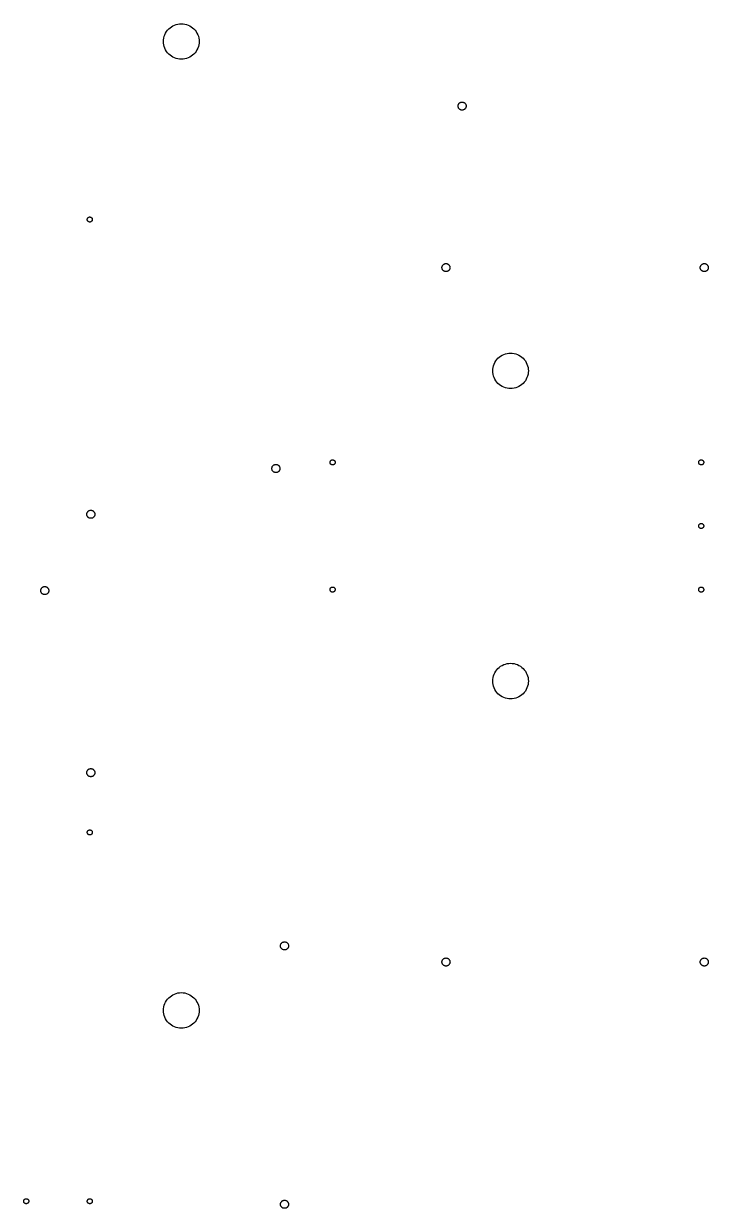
# Model space of a CAD drawing. Header units: metres. Extents: x 25 to 146, y 18 to 137.
# Drawn here: x 119.28 to 146.21, y 18.89 to 65.47 of the extents above; entities that cross this region are included whole.
import ezdxf

# ---------------------------------------------------------------- set-up
doc = ezdxf.new("R2010")
doc.units = ezdxf.units.M

msp = doc.modelspace()

# ---------------------------------------------------------------- linework, layer by layer
for points in [[(126.18, 64.77), (126.177, 64.701), (126.167, 64.633), (126.15, 64.567), (126.127, 64.502), (126.097, 64.44), (126.062, 64.381), (126.021, 64.326), (125.975, 64.275), (125.924, 64.229), (125.869, 64.188), (125.81, 64.153), (125.748, 64.123), (125.683, 64.1), (125.617, 64.083), (125.549, 64.073), (125.48, 64.07), (125.411, 64.073), (125.343, 64.083), (125.277, 64.1), (125.212, 64.123), (125.15, 64.153), (125.091, 64.188), (125.036, 64.229), (124.985, 64.275), (124.939, 64.326), (124.898, 64.381), (124.863, 64.44), (124.833, 64.502), (124.81, 64.567), (124.793, 64.633), (124.783, 64.701), (124.78, 64.77), (124.783, 64.839), (124.793, 64.907), (124.81, 64.973), (124.833, 65.038), (124.863, 65.1), (124.898, 65.159), (124.939, 65.214), (124.985, 65.265), (125.036, 65.311), (125.091, 65.352), (125.15, 65.387), (125.212, 65.417), (125.277, 65.44), (125.343, 65.457), (125.411, 65.467), (125.48, 65.47), (125.549, 65.467), (125.617, 65.457), (125.683, 65.44), (125.748, 65.417), (125.81, 65.387), (125.869, 65.352), (125.924, 65.311), (125.975, 65.265), (126.021, 65.214), (126.062, 65.159), (126.097, 65.1), (126.127, 65.038), (126.15, 64.973), (126.167, 64.907), (126.177, 64.839), (126.18, 64.77)], [(136.684, 62.23), (136.683, 62.214), (136.681, 62.199), (136.677, 62.184), (136.672, 62.169), (136.665, 62.155), (136.657, 62.142), (136.648, 62.129), (136.637, 62.118), (136.626, 62.107), (136.613, 62.098), (136.6, 62.09), (136.586, 62.083), (136.571, 62.078), (136.556, 62.074), (136.541, 62.072), (136.525, 62.071), (136.509, 62.072), (136.494, 62.074), (136.479, 62.078), (136.464, 62.083), (136.45, 62.09), (136.437, 62.098), (136.424, 62.107), (136.413, 62.118), (136.402, 62.129), (136.393, 62.142), (136.385, 62.155), (136.378, 62.169), (136.373, 62.184), (136.369, 62.199), (136.367, 62.214), (136.366, 62.23), (136.367, 62.246), (136.369, 62.261), (136.373, 62.276), (136.378, 62.291), (136.385, 62.305), (136.393, 62.318), (136.402, 62.331), (136.413, 62.342), (136.424, 62.353), (136.437, 62.362), (136.45, 62.37), (136.464, 62.377), (136.479, 62.382), (136.494, 62.386), (136.509, 62.388), (136.525, 62.389), (136.541, 62.388), (136.556, 62.386), (136.571, 62.382), (136.586, 62.377), (136.6, 62.37), (136.613, 62.362), (136.626, 62.353), (136.637, 62.342), (136.648, 62.331), (136.657, 62.318), (136.665, 62.305), (136.672, 62.291), (136.677, 62.276), (136.681, 62.261), (136.683, 62.246), (136.684, 62.23)], [(121.98, 57.77), (121.98, 57.76), (121.978, 57.75), (121.976, 57.741), (121.972, 57.732), (121.968, 57.723), (121.963, 57.714), (121.957, 57.707), (121.951, 57.699), (121.943, 57.693), (121.936, 57.687), (121.927, 57.682), (121.918, 57.678), (121.909, 57.674), (121.9, 57.672), (121.89, 57.67), (121.88, 57.67), (121.87, 57.67), (121.86, 57.672), (121.851, 57.674), (121.842, 57.678), (121.833, 57.682), (121.824, 57.687), (121.817, 57.693), (121.809, 57.699), (121.803, 57.707), (121.797, 57.714), (121.792, 57.723), (121.788, 57.732), (121.784, 57.741), (121.782, 57.75), (121.78, 57.76), (121.78, 57.77), (121.78, 57.78), (121.782, 57.79), (121.784, 57.799), (121.788, 57.808), (121.792, 57.817), (121.797, 57.826), (121.803, 57.833), (121.809, 57.841), (121.817, 57.847), (121.824, 57.853), (121.833, 57.858), (121.842, 57.862), (121.851, 57.866), (121.86, 57.868), (121.87, 57.87), (121.88, 57.87), (121.89, 57.87), (121.9, 57.868), (121.909, 57.866), (121.918, 57.862), (121.927, 57.858), (121.936, 57.853), (121.943, 57.847), (121.951, 57.841), (121.957, 57.833), (121.963, 57.826), (121.968, 57.817), (121.972, 57.808), (121.976, 57.799), (121.978, 57.79), (121.98, 57.78), (121.98, 57.77)], [(136.049, 55.88), (136.048, 55.864), (136.046, 55.849), (136.042, 55.834), (136.037, 55.819), (136.03, 55.805), (136.022, 55.792), (136.013, 55.779), (136.002, 55.768), (135.991, 55.757), (135.978, 55.748), (135.965, 55.74), (135.951, 55.733), (135.936, 55.728), (135.921, 55.724), (135.906, 55.722), (135.89, 55.721), (135.874, 55.722), (135.859, 55.724), (135.844, 55.728), (135.829, 55.733), (135.815, 55.74), (135.802, 55.748), (135.789, 55.757), (135.778, 55.768), (135.767, 55.779), (135.758, 55.792), (135.75, 55.805), (135.743, 55.819), (135.738, 55.834), (135.734, 55.849), (135.732, 55.864), (135.731, 55.88), (135.732, 55.896), (135.734, 55.911), (135.738, 55.926), (135.743, 55.941), (135.75, 55.955), (135.758, 55.968), (135.767, 55.981), (135.778, 55.992), (135.789, 56.003), (135.802, 56.012), (135.815, 56.02), (135.829, 56.027), (135.844, 56.032), (135.859, 56.036), (135.874, 56.038), (135.89, 56.039), (135.906, 56.038), (135.921, 56.036), (135.936, 56.032), (135.951, 56.027), (135.965, 56.02), (135.978, 56.012), (135.991, 56.003), (136.002, 55.992), (136.013, 55.981), (136.022, 55.968), (136.03, 55.955), (136.037, 55.941), (136.042, 55.926), (136.046, 55.911), (136.048, 55.896), (136.049, 55.88)], [(146.209, 55.88), (146.208, 55.864), (146.206, 55.849), (146.202, 55.834), (146.197, 55.819), (146.19, 55.805), (146.182, 55.792), (146.173, 55.779), (146.162, 55.768), (146.151, 55.757), (146.138, 55.748), (146.125, 55.74), (146.111, 55.733), (146.096, 55.728), (146.081, 55.724), (146.066, 55.722), (146.05, 55.721), (146.034, 55.722), (146.019, 55.724), (146.004, 55.728), (145.989, 55.733), (145.975, 55.74), (145.962, 55.748), (145.949, 55.757), (145.938, 55.768), (145.927, 55.779), (145.918, 55.792), (145.91, 55.805), (145.903, 55.819), (145.898, 55.834), (145.894, 55.849), (145.892, 55.864), (145.891, 55.88), (145.892, 55.896), (145.894, 55.911), (145.898, 55.926), (145.903, 55.941), (145.91, 55.955), (145.918, 55.968), (145.927, 55.981), (145.938, 55.992), (145.949, 56.003), (145.962, 56.012), (145.975, 56.02), (145.989, 56.027), (146.004, 56.032), (146.019, 56.036), (146.034, 56.038), (146.05, 56.039), (146.066, 56.038), (146.081, 56.036), (146.096, 56.032), (146.111, 56.027), (146.125, 56.02), (146.138, 56.012), (146.151, 56.003), (146.162, 55.992), (146.173, 55.981), (146.182, 55.968), (146.19, 55.955), (146.197, 55.941), (146.202, 55.926), (146.206, 55.911), (146.208, 55.896), (146.209, 55.88)], [(139.13, 51.82), (139.127, 51.751), (139.117, 51.683), (139.1, 51.617), (139.077, 51.552), (139.047, 51.49), (139.012, 51.431), (138.971, 51.376), (138.925, 51.325), (138.874, 51.279), (138.819, 51.238), (138.76, 51.203), (138.698, 51.173), (138.633, 51.15), (138.567, 51.133), (138.499, 51.123), (138.43, 51.12), (138.361, 51.123), (138.293, 51.133), (138.227, 51.15), (138.162, 51.173), (138.1, 51.203), (138.041, 51.238), (137.986, 51.279), (137.935, 51.325), (137.889, 51.376), (137.848, 51.431), (137.813, 51.49), (137.783, 51.552), (137.76, 51.617), (137.743, 51.683), (137.733, 51.751), (137.73, 51.82), (137.733, 51.889), (137.743, 51.957), (137.76, 52.023), (137.783, 52.088), (137.813, 52.15), (137.848, 52.209), (137.889, 52.264), (137.935, 52.315), (137.986, 52.361), (138.041, 52.402), (138.1, 52.437), (138.162, 52.467), (138.227, 52.49), (138.293, 52.507), (138.361, 52.517), (138.43, 52.52), (138.499, 52.517), (138.567, 52.507), (138.633, 52.49), (138.698, 52.467), (138.76, 52.437), (138.819, 52.402), (138.874, 52.361), (138.925, 52.315), (138.971, 52.264), (139.012, 52.209), (139.047, 52.15), (139.077, 52.088), (139.1, 52.023), (139.117, 51.957), (139.127, 51.889), (139.13, 51.82)], [(129.359, 47.98), (129.358, 47.964), (129.356, 47.949), (129.352, 47.934), (129.347, 47.919), (129.34, 47.905), (129.332, 47.892), (129.323, 47.879), (129.312, 47.868), (129.301, 47.857), (129.288, 47.848), (129.275, 47.84), (129.261, 47.833), (129.246, 47.828), (129.231, 47.824), (129.216, 47.822), (129.2, 47.821), (129.184, 47.822), (129.169, 47.824), (129.154, 47.828), (129.139, 47.833), (129.125, 47.84), (129.112, 47.848), (129.099, 47.857), (129.088, 47.868), (129.077, 47.879), (129.068, 47.892), (129.06, 47.905), (129.053, 47.919), (129.048, 47.934), (129.044, 47.949), (129.042, 47.964), (129.041, 47.98), (129.042, 47.996), (129.044, 48.011), (129.048, 48.026), (129.053, 48.041), (129.06, 48.055), (129.068, 48.068), (129.077, 48.081), (129.088, 48.092), (129.099, 48.103), (129.112, 48.112), (129.125, 48.12), (129.139, 48.127), (129.154, 48.132), (129.169, 48.136), (129.184, 48.138), (129.2, 48.139), (129.216, 48.138), (129.231, 48.136), (129.246, 48.132), (129.261, 48.127), (129.275, 48.12), (129.288, 48.112), (129.301, 48.103), (129.312, 48.092), (129.323, 48.081), (129.332, 48.068), (129.34, 48.055), (129.347, 48.041), (129.352, 48.026), (129.356, 48.011), (129.358, 47.996), (129.359, 47.98)], [(131.53, 48.22), (131.53, 48.21), (131.528, 48.2), (131.526, 48.191), (131.522, 48.182), (131.518, 48.173), (131.513, 48.164), (131.507, 48.157), (131.501, 48.149), (131.493, 48.143), (131.486, 48.137), (131.477, 48.132), (131.468, 48.128), (131.459, 48.124), (131.45, 48.122), (131.44, 48.12), (131.43, 48.12), (131.42, 48.12), (131.41, 48.122), (131.401, 48.124), (131.392, 48.128), (131.383, 48.132), (131.374, 48.137), (131.367, 48.143), (131.359, 48.149), (131.353, 48.157), (131.347, 48.164), (131.342, 48.173), (131.338, 48.182), (131.334, 48.191), (131.332, 48.2), (131.33, 48.21), (131.33, 48.22), (131.33, 48.23), (131.332, 48.24), (131.334, 48.249), (131.338, 48.258), (131.342, 48.267), (131.347, 48.276), (131.353, 48.283), (131.359, 48.291), (131.367, 48.297), (131.374, 48.303), (131.383, 48.308), (131.392, 48.312), (131.401, 48.316), (131.41, 48.318), (131.42, 48.32), (131.43, 48.32), (131.44, 48.32), (131.45, 48.318), (131.459, 48.316), (131.468, 48.312), (131.477, 48.308), (131.486, 48.303), (131.493, 48.297), (131.501, 48.291), (131.507, 48.283), (131.513, 48.276), (131.518, 48.267), (131.522, 48.258), (131.526, 48.249), (131.528, 48.24), (131.53, 48.23), (131.53, 48.22)], [(146.03, 48.22), (146.03, 48.21), (146.028, 48.2), (146.026, 48.191), (146.022, 48.182), (146.018, 48.173), (146.013, 48.164), (146.007, 48.157), (146.001, 48.149), (145.993, 48.143), (145.986, 48.137), (145.977, 48.132), (145.968, 48.128), (145.959, 48.124), (145.95, 48.122), (145.94, 48.12), (145.93, 48.12), (145.92, 48.12), (145.91, 48.122), (145.901, 48.124), (145.892, 48.128), (145.883, 48.132), (145.874, 48.137), (145.867, 48.143), (145.859, 48.149), (145.853, 48.157), (145.847, 48.164), (145.842, 48.173), (145.838, 48.182), (145.834, 48.191), (145.832, 48.2), (145.83, 48.21), (145.83, 48.22), (145.83, 48.23), (145.832, 48.24), (145.834, 48.249), (145.838, 48.258), (145.842, 48.267), (145.847, 48.276), (145.853, 48.283), (145.859, 48.291), (145.867, 48.297), (145.874, 48.303), (145.883, 48.308), (145.892, 48.312), (145.901, 48.316), (145.91, 48.318), (145.92, 48.32), (145.93, 48.32), (145.94, 48.32), (145.95, 48.318), (145.959, 48.316), (145.968, 48.312), (145.977, 48.308), (145.986, 48.303), (145.993, 48.297), (146.001, 48.291), (146.007, 48.283), (146.013, 48.276), (146.018, 48.267), (146.022, 48.258), (146.026, 48.249), (146.028, 48.24), (146.03, 48.23), (146.03, 48.22)], [(122.079, 46.18), (122.078, 46.164), (122.076, 46.149), (122.072, 46.134), (122.067, 46.119), (122.06, 46.105), (122.052, 46.092), (122.043, 46.079), (122.032, 46.068), (122.021, 46.057), (122.008, 46.048), (121.995, 46.04), (121.981, 46.033), (121.966, 46.028), (121.951, 46.024), (121.936, 46.022), (121.92, 46.021), (121.904, 46.022), (121.889, 46.024), (121.874, 46.028), (121.859, 46.033), (121.845, 46.04), (121.832, 46.048), (121.819, 46.057), (121.808, 46.068), (121.797, 46.079), (121.788, 46.092), (121.78, 46.105), (121.773, 46.119), (121.768, 46.134), (121.764, 46.149), (121.762, 46.164), (121.761, 46.18), (121.762, 46.196), (121.764, 46.211), (121.768, 46.226), (121.773, 46.241), (121.78, 46.255), (121.788, 46.268), (121.797, 46.281), (121.808, 46.292), (121.819, 46.303), (121.832, 46.312), (121.845, 46.32), (121.859, 46.327), (121.874, 46.332), (121.889, 46.336), (121.904, 46.338), (121.92, 46.339), (121.936, 46.338), (121.951, 46.336), (121.966, 46.332), (121.981, 46.327), (121.995, 46.32), (122.008, 46.312), (122.021, 46.303), (122.032, 46.292), (122.043, 46.281), (122.052, 46.268), (122.06, 46.255), (122.067, 46.241), (122.072, 46.226), (122.076, 46.211), (122.078, 46.196), (122.079, 46.18)], [(146.03, 45.72), (146.03, 45.71), (146.028, 45.7), (146.026, 45.691), (146.022, 45.682), (146.018, 45.673), (146.013, 45.664), (146.007, 45.657), (146.001, 45.649), (145.993, 45.643), (145.986, 45.637), (145.977, 45.632), (145.968, 45.628), (145.959, 45.624), (145.95, 45.622), (145.94, 45.62), (145.93, 45.62), (145.92, 45.62), (145.91, 45.622), (145.901, 45.624), (145.892, 45.628), (145.883, 45.632), (145.874, 45.637), (145.867, 45.643), (145.859, 45.649), (145.853, 45.657), (145.847, 45.664), (145.842, 45.673), (145.838, 45.682), (145.834, 45.691), (145.832, 45.7), (145.83, 45.71), (145.83, 45.72), (145.83, 45.73), (145.832, 45.74), (145.834, 45.749), (145.838, 45.758), (145.842, 45.767), (145.847, 45.776), (145.853, 45.783), (145.859, 45.791), (145.867, 45.797), (145.874, 45.803), (145.883, 45.808), (145.892, 45.812), (145.901, 45.816), (145.91, 45.818), (145.92, 45.82), (145.93, 45.82), (145.94, 45.82), (145.95, 45.818), (145.959, 45.816), (145.968, 45.812), (145.977, 45.808), (145.986, 45.803), (145.993, 45.797), (146.001, 45.791), (146.007, 45.783), (146.013, 45.776), (146.018, 45.767), (146.022, 45.758), (146.026, 45.749), (146.028, 45.74), (146.03, 45.73), (146.03, 45.72)], [(120.269, 43.18), (120.268, 43.164), (120.266, 43.149), (120.262, 43.134), (120.257, 43.119), (120.25, 43.105), (120.242, 43.092), (120.233, 43.079), (120.222, 43.068), (120.211, 43.057), (120.198, 43.048), (120.185, 43.04), (120.171, 43.033), (120.156, 43.028), (120.141, 43.024), (120.126, 43.022), (120.11, 43.021), (120.094, 43.022), (120.079, 43.024), (120.064, 43.028), (120.049, 43.033), (120.035, 43.04), (120.022, 43.048), (120.009, 43.057), (119.998, 43.068), (119.987, 43.079), (119.978, 43.092), (119.97, 43.105), (119.963, 43.119), (119.958, 43.134), (119.954, 43.149), (119.952, 43.164), (119.951, 43.18), (119.952, 43.196), (119.954, 43.211), (119.958, 43.226), (119.963, 43.241), (119.97, 43.255), (119.978, 43.268), (119.987, 43.281), (119.998, 43.292), (120.009, 43.303), (120.022, 43.312), (120.035, 43.32), (120.049, 43.327), (120.064, 43.332), (120.079, 43.336), (120.094, 43.338), (120.11, 43.339), (120.126, 43.338), (120.141, 43.336), (120.156, 43.332), (120.171, 43.327), (120.185, 43.32), (120.198, 43.312), (120.211, 43.303), (120.222, 43.292), (120.233, 43.281), (120.242, 43.268), (120.25, 43.255), (120.257, 43.241), (120.262, 43.226), (120.266, 43.211), (120.268, 43.196), (120.269, 43.18)], [(131.53, 43.22), (131.53, 43.21), (131.528, 43.2), (131.526, 43.191), (131.522, 43.182), (131.518, 43.173), (131.513, 43.164), (131.507, 43.157), (131.501, 43.149), (131.493, 43.143), (131.486, 43.137), (131.477, 43.132), (131.468, 43.128), (131.459, 43.124), (131.45, 43.122), (131.44, 43.12), (131.43, 43.12), (131.42, 43.12), (131.41, 43.122), (131.401, 43.124), (131.392, 43.128), (131.383, 43.132), (131.374, 43.137), (131.367, 43.143), (131.359, 43.149), (131.353, 43.157), (131.347, 43.164), (131.342, 43.173), (131.338, 43.182), (131.334, 43.191), (131.332, 43.2), (131.33, 43.21), (131.33, 43.22), (131.33, 43.23), (131.332, 43.24), (131.334, 43.249), (131.338, 43.258), (131.342, 43.267), (131.347, 43.276), (131.353, 43.283), (131.359, 43.291), (131.367, 43.297), (131.374, 43.303), (131.383, 43.308), (131.392, 43.312), (131.401, 43.316), (131.41, 43.318), (131.42, 43.32), (131.43, 43.32), (131.44, 43.32), (131.45, 43.318), (131.459, 43.316), (131.468, 43.312), (131.477, 43.308), (131.486, 43.303), (131.493, 43.297), (131.501, 43.291), (131.507, 43.283), (131.513, 43.276), (131.518, 43.267), (131.522, 43.258), (131.526, 43.249), (131.528, 43.24), (131.53, 43.23), (131.53, 43.22)], [(146.03, 43.22), (146.03, 43.21), (146.028, 43.2), (146.026, 43.191), (146.022, 43.182), (146.018, 43.173), (146.013, 43.164), (146.007, 43.157), (146.001, 43.149), (145.993, 43.143), (145.986, 43.137), (145.977, 43.132), (145.968, 43.128), (145.959, 43.124), (145.95, 43.122), (145.94, 43.12), (145.93, 43.12), (145.92, 43.12), (145.91, 43.122), (145.901, 43.124), (145.892, 43.128), (145.883, 43.132), (145.874, 43.137), (145.867, 43.143), (145.859, 43.149), (145.853, 43.157), (145.847, 43.164), (145.842, 43.173), (145.838, 43.182), (145.834, 43.191), (145.832, 43.2), (145.83, 43.21), (145.83, 43.22), (145.83, 43.23), (145.832, 43.24), (145.834, 43.249), (145.838, 43.258), (145.842, 43.267), (145.847, 43.276), (145.853, 43.283), (145.859, 43.291), (145.867, 43.297), (145.874, 43.303), (145.883, 43.308), (145.892, 43.312), (145.901, 43.316), (145.91, 43.318), (145.92, 43.32), (145.93, 43.32), (145.94, 43.32), (145.95, 43.318), (145.959, 43.316), (145.968, 43.312), (145.977, 43.308), (145.986, 43.303), (145.993, 43.297), (146.001, 43.291), (146.007, 43.283), (146.013, 43.276), (146.018, 43.267), (146.022, 43.258), (146.026, 43.249), (146.028, 43.24), (146.03, 43.23), (146.03, 43.22)], [(139.13, 39.62), (139.127, 39.551), (139.117, 39.483), (139.1, 39.417), (139.077, 39.352), (139.047, 39.29), (139.012, 39.231), (138.971, 39.176), (138.925, 39.125), (138.874, 39.079), (138.819, 39.038), (138.76, 39.003), (138.698, 38.973), (138.633, 38.95), (138.567, 38.933), (138.499, 38.923), (138.43, 38.92), (138.361, 38.923), (138.293, 38.933), (138.227, 38.95), (138.162, 38.973), (138.1, 39.003), (138.041, 39.038), (137.986, 39.079), (137.935, 39.125), (137.889, 39.176), (137.848, 39.231), (137.813, 39.29), (137.783, 39.352), (137.76, 39.417), (137.743, 39.483), (137.733, 39.551), (137.73, 39.62), (137.733, 39.689), (137.743, 39.757), (137.76, 39.823), (137.783, 39.888), (137.813, 39.95), (137.848, 40.009), (137.889, 40.064), (137.935, 40.115), (137.986, 40.161), (138.041, 40.202), (138.1, 40.237), (138.162, 40.267), (138.227, 40.29), (138.293, 40.307), (138.361, 40.317), (138.43, 40.32), (138.499, 40.317), (138.567, 40.307), (138.633, 40.29), (138.698, 40.267), (138.76, 40.237), (138.819, 40.202), (138.874, 40.161), (138.925, 40.115), (138.971, 40.064), (139.012, 40.009), (139.047, 39.95), (139.077, 39.888), (139.1, 39.823), (139.117, 39.757), (139.127, 39.689), (139.13, 39.62)], [(122.079, 36.02), (122.078, 36.004), (122.076, 35.989), (122.072, 35.974), (122.067, 35.959), (122.06, 35.945), (122.052, 35.932), (122.043, 35.919), (122.032, 35.908), (122.021, 35.897), (122.008, 35.888), (121.995, 35.88), (121.981, 35.873), (121.966, 35.868), (121.951, 35.864), (121.936, 35.862), (121.92, 35.861), (121.904, 35.862), (121.889, 35.864), (121.874, 35.868), (121.859, 35.873), (121.845, 35.88), (121.832, 35.888), (121.819, 35.897), (121.808, 35.908), (121.797, 35.919), (121.788, 35.932), (121.78, 35.945), (121.773, 35.959), (121.768, 35.974), (121.764, 35.989), (121.762, 36.004), (121.761, 36.02), (121.762, 36.036), (121.764, 36.051), (121.768, 36.066), (121.773, 36.081), (121.78, 36.095), (121.788, 36.108), (121.797, 36.121), (121.808, 36.132), (121.819, 36.143), (121.832, 36.152), (121.845, 36.16), (121.859, 36.167), (121.874, 36.172), (121.889, 36.176), (121.904, 36.178), (121.92, 36.179), (121.936, 36.178), (121.951, 36.176), (121.966, 36.172), (121.981, 36.167), (121.995, 36.16), (122.008, 36.152), (122.021, 36.143), (122.032, 36.132), (122.043, 36.121), (122.052, 36.108), (122.06, 36.095), (122.067, 36.081), (122.072, 36.066), (122.076, 36.051), (122.078, 36.036), (122.079, 36.02)], [(121.98, 33.67), (121.98, 33.66), (121.978, 33.65), (121.976, 33.641), (121.972, 33.632), (121.968, 33.623), (121.963, 33.614), (121.957, 33.607), (121.951, 33.599), (121.943, 33.593), (121.936, 33.587), (121.927, 33.582), (121.918, 33.578), (121.909, 33.574), (121.9, 33.572), (121.89, 33.57), (121.88, 33.57), (121.87, 33.57), (121.86, 33.572), (121.851, 33.574), (121.842, 33.578), (121.833, 33.582), (121.824, 33.587), (121.817, 33.593), (121.809, 33.599), (121.803, 33.607), (121.797, 33.614), (121.792, 33.623), (121.788, 33.632), (121.784, 33.641), (121.782, 33.65), (121.78, 33.66), (121.78, 33.67), (121.78, 33.68), (121.782, 33.69), (121.784, 33.699), (121.788, 33.708), (121.792, 33.717), (121.797, 33.726), (121.803, 33.733), (121.809, 33.741), (121.817, 33.747), (121.824, 33.753), (121.833, 33.758), (121.842, 33.762), (121.851, 33.766), (121.86, 33.768), (121.87, 33.77), (121.88, 33.77), (121.89, 33.77), (121.9, 33.768), (121.909, 33.766), (121.918, 33.762), (121.927, 33.758), (121.936, 33.753), (121.943, 33.747), (121.951, 33.741), (121.957, 33.733), (121.963, 33.726), (121.968, 33.717), (121.972, 33.708), (121.976, 33.699), (121.978, 33.69), (121.98, 33.68), (121.98, 33.67)], [(129.699, 29.21), (129.698, 29.194), (129.696, 29.179), (129.692, 29.164), (129.687, 29.149), (129.68, 29.135), (129.672, 29.122), (129.663, 29.109), (129.652, 29.098), (129.641, 29.087), (129.628, 29.078), (129.615, 29.07), (129.601, 29.063), (129.586, 29.058), (129.571, 29.054), (129.556, 29.052), (129.54, 29.051), (129.524, 29.052), (129.509, 29.054), (129.494, 29.058), (129.479, 29.063), (129.465, 29.07), (129.452, 29.078), (129.439, 29.087), (129.428, 29.098), (129.417, 29.109), (129.408, 29.122), (129.4, 29.135), (129.393, 29.149), (129.388, 29.164), (129.384, 29.179), (129.382, 29.194), (129.381, 29.21), (129.382, 29.226), (129.384, 29.241), (129.388, 29.256), (129.393, 29.271), (129.4, 29.285), (129.408, 29.298), (129.417, 29.311), (129.428, 29.322), (129.439, 29.333), (129.452, 29.342), (129.465, 29.35), (129.479, 29.357), (129.494, 29.362), (129.509, 29.366), (129.524, 29.368), (129.54, 29.369), (129.556, 29.368), (129.571, 29.366), (129.586, 29.362), (129.601, 29.357), (129.615, 29.35), (129.628, 29.342), (129.641, 29.333), (129.652, 29.322), (129.663, 29.311), (129.672, 29.298), (129.68, 29.285), (129.687, 29.271), (129.692, 29.256), (129.696, 29.241), (129.698, 29.226), (129.699, 29.21)], [(136.049, 28.575), (136.048, 28.559), (136.046, 28.544), (136.042, 28.529), (136.037, 28.514), (136.03, 28.5), (136.022, 28.487), (136.013, 28.474), (136.002, 28.463), (135.991, 28.452), (135.978, 28.443), (135.965, 28.435), (135.951, 28.428), (135.936, 28.423), (135.921, 28.419), (135.906, 28.417), (135.89, 28.416), (135.874, 28.417), (135.859, 28.419), (135.844, 28.423), (135.829, 28.428), (135.815, 28.435), (135.802, 28.443), (135.789, 28.452), (135.778, 28.463), (135.767, 28.474), (135.758, 28.487), (135.75, 28.5), (135.743, 28.514), (135.738, 28.529), (135.734, 28.544), (135.732, 28.559), (135.731, 28.575), (135.732, 28.591), (135.734, 28.606), (135.738, 28.621), (135.743, 28.636), (135.75, 28.65), (135.758, 28.663), (135.767, 28.676), (135.778, 28.687), (135.789, 28.698), (135.802, 28.707), (135.815, 28.715), (135.829, 28.722), (135.844, 28.727), (135.859, 28.731), (135.874, 28.733), (135.89, 28.734), (135.906, 28.733), (135.921, 28.731), (135.936, 28.727), (135.951, 28.722), (135.965, 28.715), (135.978, 28.707), (135.991, 28.698), (136.002, 28.687), (136.013, 28.676), (136.022, 28.663), (136.03, 28.65), (136.037, 28.636), (136.042, 28.621), (136.046, 28.606), (136.048, 28.591), (136.049, 28.575)], [(146.209, 28.575), (146.208, 28.559), (146.206, 28.544), (146.202, 28.529), (146.197, 28.514), (146.19, 28.5), (146.182, 28.487), (146.173, 28.474), (146.162, 28.463), (146.151, 28.452), (146.138, 28.443), (146.125, 28.435), (146.111, 28.428), (146.096, 28.423), (146.081, 28.419), (146.066, 28.417), (146.05, 28.416), (146.034, 28.417), (146.019, 28.419), (146.004, 28.423), (145.989, 28.428), (145.975, 28.435), (145.962, 28.443), (145.949, 28.452), (145.938, 28.463), (145.927, 28.474), (145.918, 28.487), (145.91, 28.5), (145.903, 28.514), (145.898, 28.529), (145.894, 28.544), (145.892, 28.559), (145.891, 28.575), (145.892, 28.591), (145.894, 28.606), (145.898, 28.621), (145.903, 28.636), (145.91, 28.65), (145.918, 28.663), (145.927, 28.676), (145.938, 28.687), (145.949, 28.698), (145.962, 28.707), (145.975, 28.715), (145.989, 28.722), (146.004, 28.727), (146.019, 28.731), (146.034, 28.733), (146.05, 28.734), (146.066, 28.733), (146.081, 28.731), (146.096, 28.727), (146.111, 28.722), (146.125, 28.715), (146.138, 28.707), (146.151, 28.698), (146.162, 28.687), (146.173, 28.676), (146.182, 28.663), (146.19, 28.65), (146.197, 28.636), (146.202, 28.621), (146.206, 28.606), (146.208, 28.591), (146.209, 28.575)], [(126.18, 26.67), (126.177, 26.601), (126.167, 26.533), (126.15, 26.467), (126.127, 26.402), (126.097, 26.34), (126.062, 26.281), (126.021, 26.226), (125.975, 26.175), (125.924, 26.129), (125.869, 26.088), (125.81, 26.053), (125.748, 26.023), (125.683, 26), (125.617, 25.983), (125.549, 25.973), (125.48, 25.97), (125.411, 25.973), (125.343, 25.983), (125.277, 26), (125.212, 26.023), (125.15, 26.053), (125.091, 26.088), (125.036, 26.129), (124.985, 26.175), (124.939, 26.226), (124.898, 26.281), (124.863, 26.34), (124.833, 26.402), (124.81, 26.467), (124.793, 26.533), (124.783, 26.601), (124.78, 26.67), (124.783, 26.739), (124.793, 26.807), (124.81, 26.873), (124.833, 26.938), (124.863, 27), (124.898, 27.059), (124.939, 27.114), (124.985, 27.165), (125.036, 27.211), (125.091, 27.252), (125.15, 27.287), (125.212, 27.317), (125.277, 27.34), (125.343, 27.357), (125.411, 27.367), (125.48, 27.37), (125.549, 27.367), (125.617, 27.357), (125.683, 27.34), (125.748, 27.317), (125.81, 27.287), (125.869, 27.252), (125.924, 27.211), (125.975, 27.165), (126.021, 27.114), (126.062, 27.059), (126.097, 27), (126.127, 26.938), (126.15, 26.873), (126.167, 26.807), (126.177, 26.739), (126.18, 26.67)], [(119.48, 19.17), (119.48, 19.16), (119.478, 19.15), (119.476, 19.141), (119.472, 19.132), (119.468, 19.123), (119.463, 19.114), (119.457, 19.107), (119.451, 19.099), (119.443, 19.093), (119.436, 19.087), (119.427, 19.082), (119.418, 19.078), (119.409, 19.074), (119.4, 19.072), (119.39, 19.07), (119.38, 19.07), (119.37, 19.07), (119.36, 19.072), (119.351, 19.074), (119.342, 19.078), (119.333, 19.082), (119.324, 19.087), (119.317, 19.093), (119.309, 19.099), (119.303, 19.107), (119.297, 19.114), (119.292, 19.123), (119.288, 19.132), (119.284, 19.141), (119.282, 19.15), (119.28, 19.16), (119.28, 19.17), (119.28, 19.18), (119.282, 19.19), (119.284, 19.199), (119.288, 19.208), (119.292, 19.217), (119.297, 19.226), (119.303, 19.233), (119.309, 19.241), (119.317, 19.247), (119.324, 19.253), (119.333, 19.258), (119.342, 19.262), (119.351, 19.266), (119.36, 19.268), (119.37, 19.27), (119.38, 19.27), (119.39, 19.27), (119.4, 19.268), (119.409, 19.266), (119.418, 19.262), (119.427, 19.258), (119.436, 19.253), (119.443, 19.247), (119.451, 19.241), (119.457, 19.233), (119.463, 19.226), (119.468, 19.217), (119.472, 19.208), (119.476, 19.199), (119.478, 19.19), (119.48, 19.18), (119.48, 19.17)], [(121.98, 19.17), (121.98, 19.16), (121.978, 19.15), (121.976, 19.141), (121.972, 19.132), (121.968, 19.123), (121.963, 19.114), (121.957, 19.107), (121.951, 19.099), (121.943, 19.093), (121.936, 19.087), (121.927, 19.082), (121.918, 19.078), (121.909, 19.074), (121.9, 19.072), (121.89, 19.07), (121.88, 19.07), (121.87, 19.07), (121.86, 19.072), (121.851, 19.074), (121.842, 19.078), (121.833, 19.082), (121.824, 19.087), (121.817, 19.093), (121.809, 19.099), (121.803, 19.107), (121.797, 19.114), (121.792, 19.123), (121.788, 19.132), (121.784, 19.141), (121.782, 19.15), (121.78, 19.16), (121.78, 19.17), (121.78, 19.18), (121.782, 19.19), (121.784, 19.199), (121.788, 19.208), (121.792, 19.217), (121.797, 19.226), (121.803, 19.233), (121.809, 19.241), (121.817, 19.247), (121.824, 19.253), (121.833, 19.258), (121.842, 19.262), (121.851, 19.266), (121.86, 19.268), (121.87, 19.27), (121.88, 19.27), (121.89, 19.27), (121.9, 19.268), (121.909, 19.266), (121.918, 19.262), (121.927, 19.258), (121.936, 19.253), (121.943, 19.247), (121.951, 19.241), (121.957, 19.233), (121.963, 19.226), (121.968, 19.217), (121.972, 19.208), (121.976, 19.199), (121.978, 19.19), (121.98, 19.18), (121.98, 19.17)], [(129.699, 19.05), (129.698, 19.034), (129.696, 19.019), (129.692, 19.004), (129.687, 18.989), (129.68, 18.975), (129.672, 18.962), (129.663, 18.949), (129.652, 18.938), (129.641, 18.927), (129.628, 18.918), (129.615, 18.91), (129.601, 18.903), (129.586, 18.898), (129.571, 18.894), (129.556, 18.892), (129.54, 18.891), (129.524, 18.892), (129.509, 18.894), (129.494, 18.898), (129.479, 18.903), (129.465, 18.91), (129.452, 18.918), (129.439, 18.927), (129.428, 18.938), (129.417, 18.949), (129.408, 18.962), (129.4, 18.975), (129.393, 18.989), (129.388, 19.004), (129.384, 19.019), (129.382, 19.034), (129.381, 19.05), (129.382, 19.066), (129.384, 19.081), (129.388, 19.096), (129.393, 19.111), (129.4, 19.125), (129.408, 19.138), (129.417, 19.151), (129.428, 19.162), (129.439, 19.173), (129.452, 19.182), (129.465, 19.19), (129.479, 19.197), (129.494, 19.202), (129.509, 19.206), (129.524, 19.208), (129.54, 19.209), (129.556, 19.208), (129.571, 19.206), (129.586, 19.202), (129.601, 19.197), (129.615, 19.19), (129.628, 19.182), (129.641, 19.173), (129.652, 19.162), (129.663, 19.151), (129.672, 19.138), (129.68, 19.125), (129.687, 19.111), (129.692, 19.096), (129.696, 19.081), (129.698, 19.066), (129.699, 19.05)]]:
    msp.add_lwpolyline(points)

doc.saveas('drawing.dxf')
